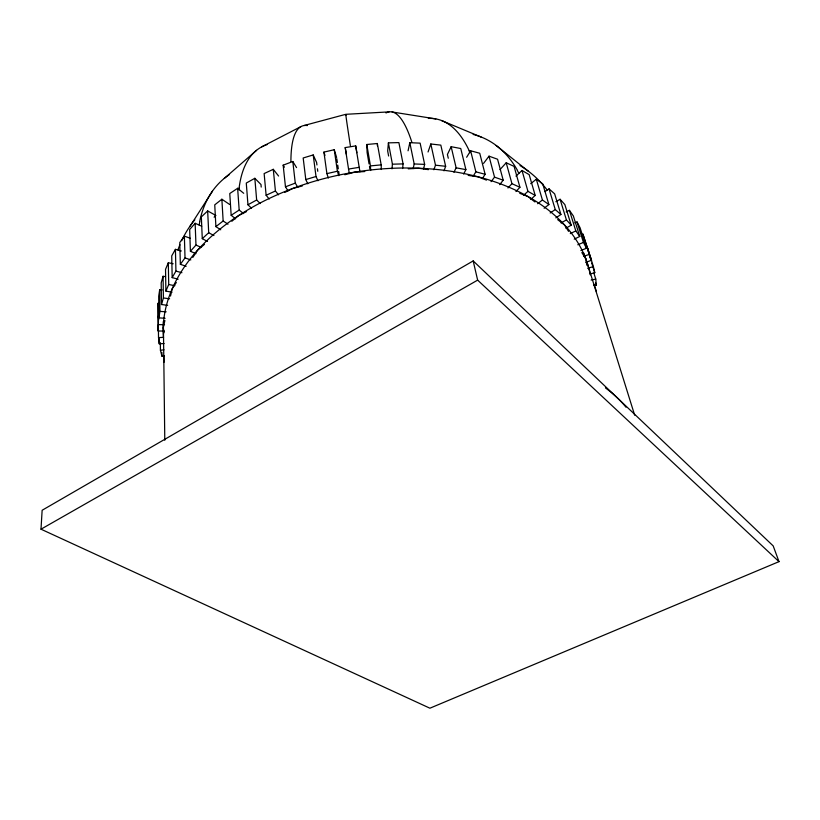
<?xml version="1.0" encoding="UTF-8"?>
<svg xmlns="http://www.w3.org/2000/svg" width="820" height="820" viewBox="0 0 820 820"><rect width="100%" height="100%" fill="white"/><g stroke="black" fill="none" stroke-linecap="round" stroke-linejoin="round"><path stroke-width="1.23" d="M164.349 331.054L158.198 331.003L158.332 324.638L164.523 324.689M163.354 321.471L164.789 440.258M41 529.197L42.138 510.265L473.181 260.924L773.188 545.905L779 561.639L429.905 708.203L41 529.197L477.64 280.132L779 561.639M402.599 168.541L403.071 163.897L398.889 142.598L388.403 142.854L387.675 150.993L388.618 156.015M391.991 168.838L392.421 164.195L388.403 142.854M239.02 189.912L239.245 187.862M162.135 289.931L159.685 289.747L158.69 296.266L158.926 317.873L165.117 318.293M158.926 317.873L159.941 311.385L159.685 289.747M199.178 224.977L199.762 221.748M408.063 150.798L409.826 142.69L420.127 143.141L424.647 164.379L423.571 168.992M413.147 168.592L414.182 163.959L409.826 142.69M164.892 320.538L163.211 327.867L164.082 332.746M170.519 296.082L172.2 288.753L176.32 282.49M165.527 276.617L163.077 276.279L161.191 282.859L161.478 304.527L167.659 305.327M161.478 304.527L163.395 297.967L163.077 276.279M428.05 151.977L430.818 143.982L440.822 145.13L445.649 166.296L443.999 170.847M433.872 169.75L435.492 165.179L430.818 143.982M173.153 263.753L168.315 262.769L165.537 269.349L165.886 291.059L171.995 292.258M165.886 291.059L168.715 284.499L168.315 262.769M463.669 174.055L465.883 169.617L460.758 148.522L451.154 146.698L447.412 154.498L448.284 158.229M453.942 172.282L456.135 167.823L451.154 146.698M181.333 250.981L175.418 249.341L171.728 255.871L172.179 277.611L178.155 279.2M172.179 277.611L175.931 271.102L175.418 249.341M466.641 157.255L470.618 150.777L479.731 153.248L485.122 174.27L482.396 178.565M473.171 176.156L475.877 171.841L470.618 150.777M190.168 226.023L212.462 191.203M192.813 257.418L197.63 250.11L204.477 244.339M190.096 238.179L184.367 236.139L179.775 242.535L180.359 264.306L186.15 266.295M180.359 264.306L185.023 257.91L184.367 236.139M483.554 163.395L489.027 156.169L497.566 159.234L503.193 180.195L499.687 184.684M491.047 181.671L494.542 177.151L489.027 156.169M201.699 226.217L195.139 223.286L189.666 229.497L190.404 251.279L195.949 253.667M190.404 251.279L195.97 245.077L195.139 223.286M499.974 169.617L506.206 162.77L514.089 166.398L519.931 187.288L515.944 191.531M507.969 187.964L511.946 183.69L506.206 162.77M214.102 217.167L215.906 215.475L207.665 210.935L201.341 216.89L202.273 238.671L207.501 241.449M515.964 176.105L522.012 170.488L529.177 174.629L535.193 195.447L530.796 199.424M202.273 238.671L208.7 232.726L207.665 210.935M523.549 195.355L527.947 191.337L522.012 170.488M224.321 178.401L256.547 150.326M231.855 221.267L238.702 215.506L246.564 211.57M530.704 183.68L536.321 179.232L542.727 183.823L548.887 204.559L544.121 208.249M229.508 204.375L221.871 199.229L214.748 204.846L215.896 226.627L220.744 229.784M537.643 203.719L542.42 199.998L536.321 179.232M215.896 226.627L223.142 221L221.871 199.229M545.044 191.572L549.031 188.856L554.638 193.848L560.911 214.512L555.847 217.884M550.179 212.964L555.263 209.561L549.031 188.856M243.714 193.305L237.636 188.303L229.764 193.53L231.168 215.281L235.586 218.796M231.168 215.281L239.173 210.053L237.636 188.303M555.888 201.72L560.08 199.27L564.857 204.59L571.212 225.192L565.902 228.226M561.075 222.968L566.405 219.903L560.08 199.27M261.211 187.083L260.986 184.531L254.835 178.299L246.277 183.055L247.958 204.774L251.545 208.3M247.958 204.774L256.65 199.998L254.835 178.299M261.724 146.852L300.981 126.587M284.735 192.454L292.596 188.518L302.313 185.955M566.159 211.96L569.418 210.34L573.344 215.937L579.75 236.467L574.246 239.153M570.279 233.618L575.814 230.902L579.75 236.467M278.585 176.034L273.285 169.32L264.142 173.563L266.121 195.252L269.216 199.045M266.121 195.252L275.417 190.988L273.285 169.32M574.779 222.886L577.014 221.943L580.078 227.755L586.515 248.214L580.878 250.551M577.772 244.79L583.44 242.433L586.515 248.214M288.025 190.845L285.462 186.806L283.166 165.168L292.812 161.509L296.563 167.618M285.462 186.806L295.272 183.126L292.812 161.509M583.543 256.373L589.303 254.374L582.866 233.956L591.517 260.319L585.787 262.297M316.94 164.963L316.602 162.421L313.209 154.949L303.174 157.983L305.798 179.57L307.797 183.813M305.798 179.57L316.007 176.505L313.209 154.949M587.602 268.263L593.393 266.623L586.976 246.277L590.246 258.331M590.154 273.972L594.756 272.67L593.393 266.623M304.025 125.511L345.825 114.308L389.049 111.889M344.83 174.742L354.547 172.179L364.777 171.544M328.308 178.042L326.903 173.625L323.931 152.1L334.252 149.722L336.62 157.481M326.903 173.625L337.399 171.226L334.252 149.722M591.138 280.081L595.75 279.056L593.885 273.091M593.998 285.667L596.294 285.155L595.75 279.056M356.843 152.715L355.706 145.898L345.21 147.579L348.541 169.053L359.201 167.331L359.959 171.872M160.33 342.647L160.423 350.212L164 349.832M160.423 350.212L161.95 356.187L164.328 355.931M381.177 164.881L377.333 143.51L366.786 144.494L370.455 165.896L381.177 164.881L381.32 169.494M408.257 168.858L418.487 168.223L428.429 169.658M158.198 331.003L158.106 303.062L158.516 337.604L163.395 337.368M158.516 337.604L159.234 343.805L164.082 343.559M392.421 164.195L403.071 163.897M414.182 163.959L424.647 164.379M159.941 311.385L166.163 311.815M435.492 165.179L445.649 166.296M163.395 297.967L169.596 298.777M468.179 175.398L478.121 176.833L486.444 180.123M392.124 111.981L435.82 118.92M456.135 167.823L465.883 169.617M168.715 284.499L174.855 285.708M475.877 171.841L485.122 174.27M175.931 271.102L181.927 272.712M185.023 257.91L190.834 259.93M494.542 177.151L503.193 180.195M519.726 193.305L528.049 196.605L534.958 201.976M441.662 120.612L481.196 137.073M195.97 245.077L201.515 247.496M511.946 183.69L519.931 187.288M208.7 232.726L213.928 235.535M527.947 191.337L535.193 195.447M223.142 221L227.991 224.188M542.42 199.998L548.887 204.559M557.651 219.627L564.549 224.998L568.537 231.363M496.151 145.519L528.49 171.37M239.173 210.053L243.571 213.589M555.263 209.561L560.911 214.512M256.65 199.998L260.217 203.544M566.405 219.903L571.212 225.192M275.417 190.988L278.482 194.811M581.831 252.58L585.818 258.946L586.833 265.229M295.272 183.126L297.803 187.185M283.166 165.168L284.438 167.198M517.338 170.458L518.886 173.327M316.007 176.505L317.965 180.769M469.132 150.839L469.973 152.715M589.303 254.374L591.517 260.319M583.697 252.96L585.818 258.946M591.743 263.107L594.756 272.67M577.014 221.943L583.44 242.433M595.545 282.777L596.294 285.155M323.931 152.1L324.976 155.41M594.203 284.448L596.427 291.582M586.659 261.262L634.67 415.197M569.418 210.34L575.814 230.902M337.399 171.226L338.762 175.644M473.181 260.924L477.64 280.132M348.541 169.053L349.33 173.584M345.21 147.579L346.409 154.396M369.051 163.897L367.114 152.571L366.786 144.494M369.482 166.419L369.912 168.93M355.706 145.898L359.201 167.331M336.805 158.742L337.368 162.534M337.737 165.066L338.301 168.848M338.67 171.38L339.039 173.912M317.432 168.766L317.77 171.298M158.28 316.11L158.711 319.851M370.455 165.896L370.64 170.509M377.333 143.51L377.405 145.827M163.887 356.064L163.979 362.348M161.909 352.415L161.95 356.187M159.183 338.752L159.234 343.805M163.487 337.861A215.834 140.671 -9 0 1 358.853 171.513A215.834 140.671 -9 0 1 590.267 274.843M177.95 249.915A215.691 144.33 32.3 0 1 179.908 244.729M181.671 240.711A215.691 144.33 32.3 0 1 194.842 219.77M199.639 221.666A216.224 118.746 47.7 0 1 229.487 174.506M239.143 187.76A216.726 84.778 60.2 0 1 267.371 144.463M290.905 161.468A217.064 44.608 70.8 0 1 307.418 125.573M350.365 145.652A217.156 1.117 80.7 0 1 346.05 115.21M386.015 112.975A216.951 42.456 -89.5 0 1 411.794 142.024M428.368 118.428A216.521 82.83 -78.9 0 1 469.204 150.706M473.15 134.439A215.957 117.157 -66.6 0 1 517.44 170.345M520.023 165.558A215.424 143.233 -51.3 0 1 547.237 190.127M605.457 387.911A241.264 130.411 -9.3 0 1 625.998 407.232"/></g></svg>
